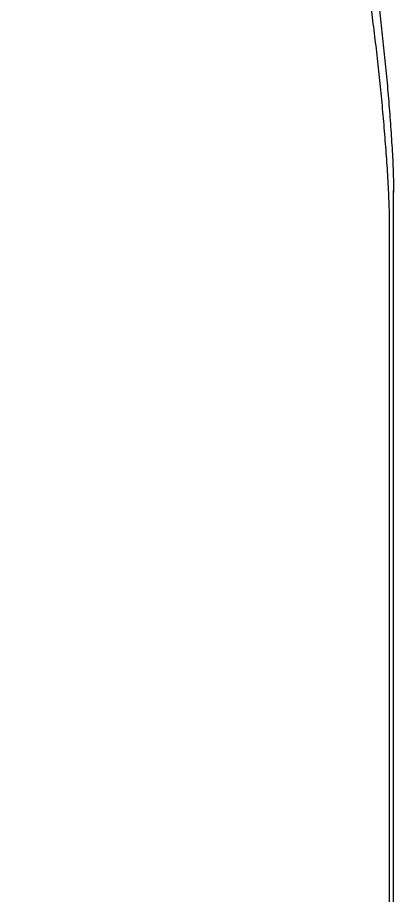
# Model space of a CAD drawing. Extents: x 1571 to 2360, y 0 to 579.
# Drawn here: x 2082.14 to 2088.21, y 173.45 to 187.62 of the extents above; entities that cross this region are included whole.
import ezdxf

# ---------------------------------------------------------------- set-up
doc = ezdxf.new("R2010")
doc.units = 0
doc.header["$LTSCALE"] = 10
doc.header["$MEASUREMENT"] = 0
doc.layers.add('1', color=7, linetype='CONTINUOUS')

msp = doc.modelspace()

# ---------------------------------------------------------------- linework, layer by layer
at = {"layer": '1', "color": 7, "linetype": 'Continuous', "lineweight": -3}
for p, q in [((2088.206, 170.536), (2088.206, 184.827)), ((2088.142, 170.036), (2088.142, 184.327))]:
    msp.add_line(p, q, dxfattribs=at)
for points, knots in [([(2088.141, 184.29), (2088.141, 184.294), (2088.141, 184.298), (2088.141, 184.316), (2088.142, 184.329), (2088.142, 184.396), (2088.142, 184.452), (2088.139, 184.57), (2088.137, 184.631), (2088.132, 184.757), (2088.129, 184.821), (2088.123, 184.95), (2088.119, 185.015), (2088.111, 185.146), (2088.107, 185.213), (2088.098, 185.345), (2088.093, 185.412), (2088.083, 185.547), (2088.077, 185.614), (2088.066, 185.75), (2088.061, 185.818), (2088.043, 186.022), (2088.031, 186.158), (2088.005, 186.43), (2087.991, 186.566), (2087.962, 186.837), (2087.947, 186.973), (2087.916, 187.244), (2087.899, 187.38), (2087.848, 187.785), (2087.811, 188.055), (2087.731, 188.595), (2087.687, 188.864), (2087.592, 189.4), (2087.54, 189.668), (2087.455, 190.069), (2087.425, 190.202), (2087.379, 190.402), (2087.363, 190.468), (2087.331, 190.601), (2087.314, 190.667), (2087.23, 190.999), (2087.157, 191.261), (2086.996, 191.782), (2086.909, 192.04), (2086.716, 192.549), (2086.611, 192.801), (2086.437, 193.172), (2086.376, 193.295), (2086.28, 193.477), (2086.247, 193.538), (2086.18, 193.658), (2086.146, 193.717), (2085.971, 194.011), (2085.819, 194.238), (2085.569, 194.562), (2085.482, 194.667), (2085.345, 194.82), (2085.298, 194.871), (2085.226, 194.945), (2085.202, 194.97), (2085.153, 195.018), (2084.932, 195.235), (2084.693, 195.428), (2084.353, 195.655), (2084.236, 195.725), (2084.085, 195.807), (2084.054, 195.823), (2083.993, 195.854), (2083.962, 195.869), (2083.868, 195.914), (2083.806, 195.942), (2083.616, 196.021), (2083.488, 196.067), (2083.228, 196.147), (2083.096, 196.18), (2082.829, 196.234), (2082.693, 196.254), (2082.522, 196.272), (2082.487, 196.275), (2082.418, 196.28), (2082.315, 196.286), (2082.211, 196.289), (2082.142, 196.289)], [0, 0, 0, 0, 0.001134, 0.001134, 0.00459, 0.00459, 0.018415, 0.018415, 0.03224, 0.03224, 0.046065, 0.046065, 0.059891, 0.059891, 0.073716, 0.073716, 0.087541, 0.087541, 0.101366, 0.101366, 0.115191, 0.115191, 0.142841, 0.142841, 0.170492, 0.170492, 0.198142, 0.198142, 0.225792, 0.225792, 0.281093, 0.281093, 0.336393, 0.336393, 0.391694, 0.391694, 0.419344, 0.419344, 0.433169, 0.433169, 0.446994, 0.446994, 0.502295, 0.502295, 0.557596, 0.557596, 0.612896, 0.612896, 0.640546, 0.640546, 0.654372, 0.654372, 0.668197, 0.668197, 0.723497, 0.723497, 0.751147, 0.751147, 0.764973, 0.764973, 0.771885, 0.771885, 0.778798, 0.834098, 0.834098, 0.861749, 0.861749, 0.868661, 0.868661, 0.875574, 0.875574, 0.889399, 0.889399, 0.917049, 0.917049, 0.944699, 0.944699, 0.97235, 0.97235, 0.979262, 0.979262, 0.986175, 1, 1, 1, 1]), ([(2087.936, 188.1), (2087.941, 188.064), (2087.945, 188.028), (2087.967, 187.855), (2087.983, 187.72), (2088.015, 187.448), (2088.029, 187.312), (2088.058, 187.04), (2088.072, 186.904), (2088.098, 186.632), (2088.11, 186.496), (2088.127, 186.293), (2088.133, 186.225), (2088.144, 186.09), (2088.149, 186.022), (2088.159, 185.888), (2088.164, 185.822), (2088.173, 185.689), (2088.177, 185.623), (2088.185, 185.493), (2088.189, 185.428), (2088.195, 185.3), (2088.198, 185.237), (2088.201, 185.144), (2088.202, 185.113), (2088.204, 185.052), (2088.205, 185.022), (2088.206, 184.934), (2088.207, 184.878), (2088.206, 184.813), (2088.206, 184.802), (2088.206, 184.79)], [0, 0, 0, 0, 0.031742, 0.031742, 0.151074, 0.151074, 0.270406, 0.270406, 0.389737, 0.389737, 0.509069, 0.509069, 0.568735, 0.568735, 0.628401, 0.628401, 0.688067, 0.688067, 0.747733, 0.747733, 0.807398, 0.807398, 0.867064, 0.867064, 0.896897, 0.896897, 0.92673, 0.92673, 0.986396, 0.986396, 1, 1, 1, 1])]:
    msp.add_open_spline(points, degree=3, knots=knots, dxfattribs=at)

doc.saveas('drawing.dxf')
